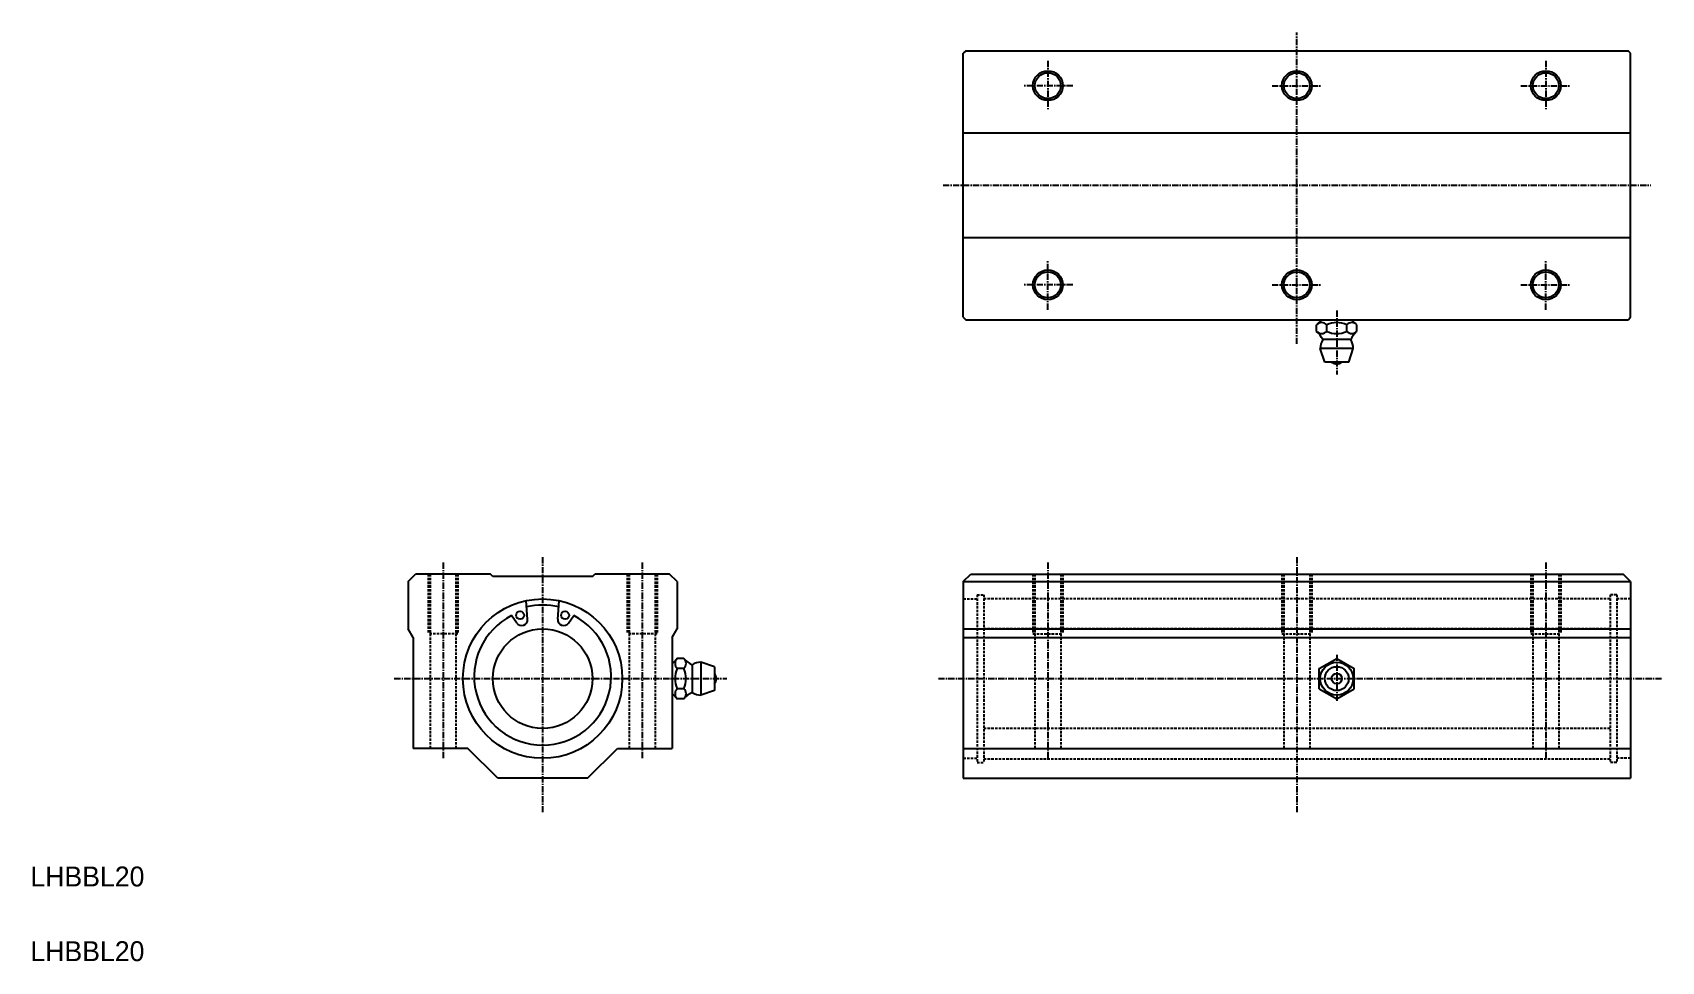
# Model space of a CAD drawing. Extents: x 10 to 338, y 10 to 196.
import ezdxf

# ---------------------------------------------------------------- set-up
doc = ezdxf.new("R2010")
doc.units = 0
doc.linetypes.add('CENTER', pattern=[2, 1.25, -0.25, 0.25, -0.25])
doc.linetypes.add('DASHED', pattern=[0.75, 0.5, -0.25])
doc.layers.get('0').update_dxf_attribs({"linetype": 'CONTINUOUS'})
doc.layers.add('CENTER', color=1, linetype='CENTER')

# ---------------------------------------------------------------- blocks, each defined once
blk = doc.blocks.new('A$C0BF40FBB')
at = {"color": 7, "linetype": 'CONTINUOUS'}
for p, q in [((-3.5, 2.021), (0, 4.041)), ((0, 4.041), (3.5, 2.021)), ((-3.5, -2.021), (-3.5, 2.021)), ((3.5, -2.021), (3.5, 2.021)), ((-3.5, -2.021), (0, -4.041)), ((0, -4.041), (3.5, -2.021))]:
    blk.add_line(p, q, dxfattribs=at)
for radius in [3.3, 2.4, 1.049]:
    blk.add_circle((0, 0), radius, dxfattribs=at)
blk = doc.blocks.new('A$C75322640')
at = {"color": 7, "linetype": 'CONTINUOUS'}
for p, q in [((-3, 0), (-4.04, -1.04)), ((0, 0), (0, 0)), ((-4.04, -2.34), (-4.04, -1.04)), ((-2.02, -2.34), (-2.02, -1.04)), ((2.02, -2.34), (2.02, -1.04)), ((4.04, -1.04), (3.13, -0.13)), ((4.04, -2.34), (4.04, -1.04)), ((-2.4, -8.5), (-3.3, -5.8)), ((3.3, -5.8), (-3.3, -5.8)), ((2.8, -4), (-2.8, -4)), ((2.4, -8.5), (3.3, -5.8)), ((-1.05, -8.5), (-2.4, -8.5)), ((1.05, -8.5), (-1.05, -8.5)), ((2.4, -8.5), (1.05, -8.5))]:
    blk.add_line(p, q, dxfattribs=at)
for centre, radius, start, end in [((-3.03, -1.95), 1.36, 41.9851, 138.0149), ((-3.03, -1.43), 1.36, 221.9851, 318.0149), ((-8.15, -6.71), 6, 26.874, 46.757), ((0, -5.35), 4.76, 64.8911, 115.1089), ((0, 1.97), 4.76, 244.8911, 295.1089), ((3.03, -1.95), 1.36, 41.985, 138.0149), ((3.03, -1.43), 1.36, 221.9851, 318.015), ((8.15, -6.71), 6, 135.0047, 153.126), ((0.19, -5.8), 3.49, 148.9518, 180), ((-0.19, -5.8), 3.49, 0, 31.0482), ((0, -7.33), 1.57, 228.2478, 311.7522)]:
    blk.add_arc(centre, radius, start, end, dxfattribs=at)
blk = doc.blocks.new('A$C38B63311')
at = {"layer": 'CENTER', "color": 1, "linetype": 'CENTER'}
blk.add_line((0, 1.82), (0, -10.98), dxfattribs=at)
at = {"color": 7, "linetype": 'CONTINUOUS'}
blk.add_blockref('A$C75322640', (0, 0), dxfattribs=at)

msp = doc.modelspace()

# ---------------------------------------------------------------- linework, layer by layer
at = {"color": 7, "linetype": 'CONTINUOUS'}
for p, q in [((197.84, 192.83), (197.34, 192.33)), ((197.34, 139.33), (197.34, 192.33)), ((197.84, 192.83), (330.84, 192.83)), ((331.34, 192.33), (330.84, 192.83)), ((331.34, 139.33), (331.34, 192.33)), ((197.34, 176.33), (331.34, 176.33)), ((197.34, 155.33), (331.34, 155.33)), ((197.34, 139.33), (197.84, 138.83)), ((197.84, 138.83), (330.84, 138.83)), ((330.84, 138.83), (331.34, 139.33)), ((85.87, 86.24), (87.37, 87.74)), ((85.87, 86.24), (85.87, 76.74)), ((102.37, 87.74), (87.37, 87.74)), ((94.87, 87.74), (94.87, 87.74)), ((98.62, 87.74), (98.62, 87.74)), ((102.87, 87.24), (102.37, 87.74)), ((122.87, 87.24), (102.87, 87.24)), ((122.87, 87.24), (123.37, 87.74)), ((138.37, 87.74), (123.37, 87.74)), ((139.87, 86.24), (138.37, 87.74)), ((139.87, 86.24), (139.87, 76.74)), ((197.34, 86.24), (198.84, 87.74)), ((197.34, 86.24), (331.34, 86.24)), ((197.34, 86.24), (197.34, 46.74)), ((198.84, 87.74), (329.84, 87.74)), ((331.34, 86.24), (329.84, 87.74)), ((331.34, 86.24), (331.34, 46.74)), ((109.85, 78.7), (109.53, 82.39)), ((115.89, 78.7), (116.21, 82.39)), ((107.67, 77.91), (106.63, 79.4)), ((118.07, 77.91), (119.11, 79.4)), ((86.87, 75.01), (85.87, 76.74)), ((138.87, 75.01), (139.87, 76.74)), ((197.34, 76.74), (331.34, 76.74)), ((86.87, 75.01), (86.87, 52.74)), ((138.87, 75.01), (138.87, 52.74)), ((197.34, 75.01), (331.34, 75.01)), ((97.87, 52.74), (86.87, 52.74)), ((103.87, 46.74), (97.87, 52.74)), ((121.87, 46.74), (127.87, 52.74)), ((127.87, 52.74), (138.87, 52.74)), ((197.34, 52.74), (331.34, 52.74)), ((121.87, 46.74), (103.87, 46.74)), ((197.34, 46.74), (331.34, 46.74))]:
    msp.add_line(p, q, dxfattribs=at)
at = {"color": 3, "linetype": 'DASHED'}
for p, q in [((89.87, 87.74), (89.87, 75.74)), ((90.27, 87.74), (90.27, 52.74)), ((95.47, 87.74), (95.47, 52.74)), ((95.87, 87.74), (95.87, 75.74)), ((129.87, 87.74), (129.87, 75.74)), ((130.27, 87.74), (130.27, 52.74)), ((135.47, 87.74), (135.47, 52.74)), ((135.87, 87.74), (135.87, 75.74)), ((211.34, 87.74), (211.34, 75.74)), ((211.74, 87.74), (211.74, 52.74)), ((216.94, 87.74), (216.94, 52.74)), ((217.34, 87.74), (217.34, 75.74)), ((261.34, 87.74), (261.34, 75.74)), ((261.74, 87.74), (261.74, 52.74)), ((266.94, 87.74), (266.94, 52.74)), ((267.34, 87.74), (267.34, 75.74)), ((311.34, 87.74), (311.34, 75.74)), ((311.74, 87.74), (311.74, 52.74)), ((316.94, 87.74), (316.94, 52.74)), ((317.34, 87.74), (317.34, 75.74)), ((197.34, 82.74), (200.11, 82.74)), ((200.11, 83.59), (200.11, 49.89)), ((200.11, 83.59), (201.46, 83.59)), ((201.46, 83.59), (201.46, 49.89)), ((327.22, 82.74), (201.46, 82.74)), ((327.22, 83.59), (327.22, 49.89)), ((328.57, 83.59), (327.22, 83.59)), ((328.57, 83.59), (328.57, 49.89)), ((331.34, 82.74), (328.57, 82.74)), ((95.87, 75.74), (89.87, 75.74)), ((135.87, 75.74), (129.87, 75.74)), ((327.22, 76.74), (201.46, 76.74)), ((211.34, 75.74), (217.34, 75.74)), ((261.34, 75.74), (267.34, 75.74)), ((311.34, 75.74), (317.34, 75.74)), ((327.22, 56.74), (201.46, 56.74)), ((197.34, 50.74), (200.11, 50.74)), ((200.11, 49.89), (201.46, 49.89)), ((327.22, 50.59), (201.46, 50.59)), ((328.57, 49.89), (327.22, 49.89)), ((331.34, 50.74), (328.57, 50.74))]:
    msp.add_line(p, q, dxfattribs=at)
at = {"color": 3}
for centre in [(214.34, 185.83), (264.34, 185.83), (314.34, 185.83), (214.34, 145.83), (264.34, 145.83), (314.34, 145.83)]:
    msp.add_circle(centre, 3, dxfattribs=at)
at = {"color": 7, "linetype": 'CONTINUOUS'}
for centre, radius in [((214.34, 185.83), 2.6), ((264.34, 185.83), 2.6), ((314.34, 185.83), 2.6), ((214.34, 145.83), 2.6), ((264.34, 145.83), 2.6), ((314.34, 145.83), 2.6), ((112.87, 66.74), 16), ((108.35, 79.46), 0.8), ((117.39, 79.46), 0.8), ((112.87, 66.74), 10)]:
    msp.add_circle(centre, radius, dxfattribs=at)
for centre, radius, start, end in [((112.87, 67.14), 13.75, 116.9844, 63.0157), ((108.66, 78.6), 1.2, 214.9881, 5.0214), ((112.87, 66.74), 14.75, 77.3385, 102.6615), ((117.09, 78.6), 1.2, 174.9786, 325.0119)]:
    msp.add_arc(centre, radius, start, end, dxfattribs=at)
at = {"layer": 'CENTER', "color": 1, "linetype": 'CENTER'}
for p, q in [((264.34, 133.96), (264.34, 196.49)), ((214.34, 190.83), (214.34, 180.83)), ((314.34, 190.83), (314.34, 180.83)), ((219.34, 185.83), (209.34, 185.83)), ((259.34, 185.83), (269.34, 185.83)), ((309.34, 185.83), (319.34, 185.83)), ((193.28, 165.83), (335.41, 165.83)), ((214.34, 140.83), (214.34, 150.83)), ((314.34, 140.83), (314.34, 150.83)), ((219.34, 145.83), (209.34, 145.83)), ((259.34, 145.83), (269.34, 145.83)), ((309.34, 145.83), (319.34, 145.83)), ((92.87, 90.04), (92.87, 50.58)), ((112.87, 91.14), (112.87, 39.94)), ((132.87, 90.04), (132.87, 50.58)), ((214.34, 90.04), (214.34, 50.58)), ((264.34, 91.14), (264.34, 39.94)), ((314.34, 90.04), (314.34, 50.58)), ((272.34, 71.55), (272.34, 62.23)), ((83.07, 66.74), (145.07, 66.74)), ((192.34, 66.74), (337.54, 66.74))]:
    msp.add_line(p, q, dxfattribs=at)

# ---------------------------------------------------------------- block references
at = {"color": 7, "linetype": 'CONTINUOUS'}
for name, p in [('A$C38B63311', (272.34, 138.83)), ('A$C0BF40FBB', (272.34, 66.74))]:
    msp.add_blockref(name, p, dxfattribs=at)
at = {"color": 7, "linetype": 'CONTINUOUS', "rotation": 90}
msp.add_blockref('A$C38B63311', (138.87, 66.74), dxfattribs=at)

# ---------------------------------------------------------------- texts
at = {"color": 7, "linetype": 'CONTINUOUS'}
for p in [(10, 25), (10, 10)]:
    msp.add_text('LHBBL20', height=4, dxfattribs=at).set_placement(p)

doc.saveas('drawing.dxf')
